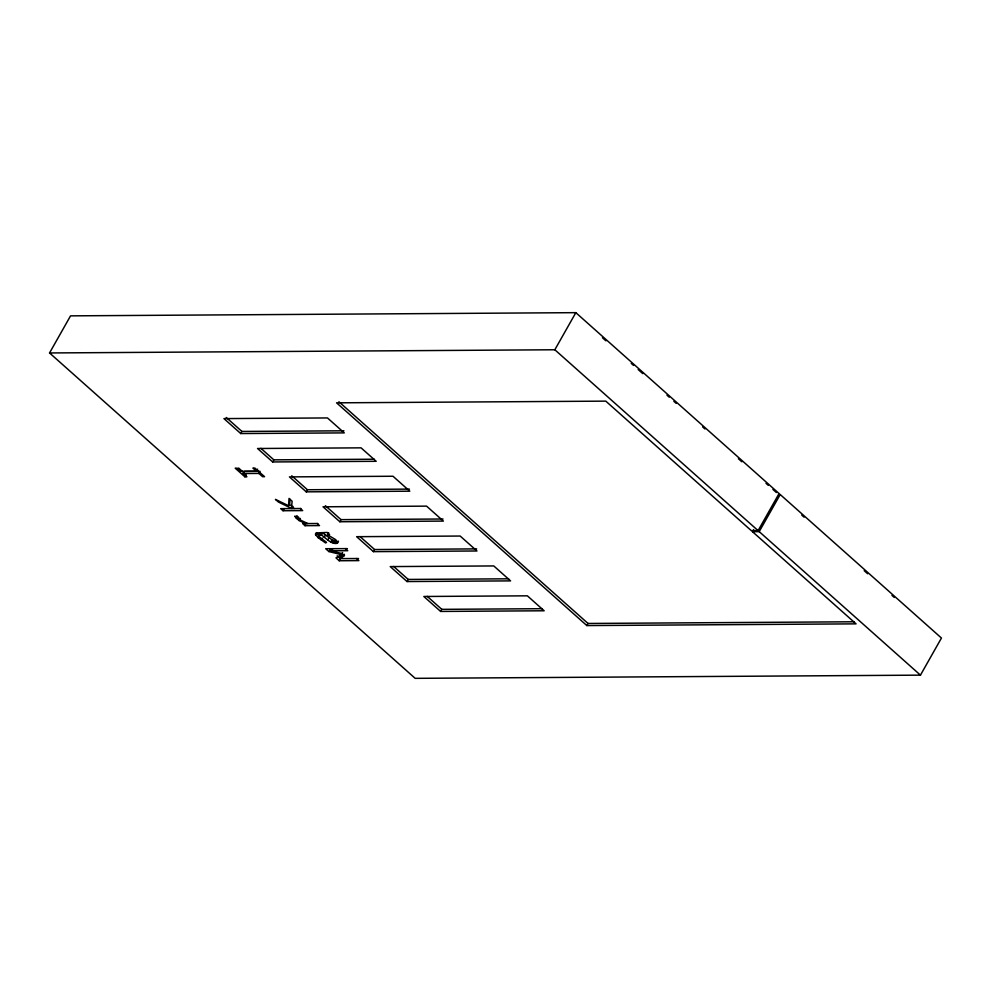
<?xml version="1.0" encoding="UTF-8"?>
<svg xmlns="http://www.w3.org/2000/svg" width="991" height="991" viewBox="0 0 991 991"><rect width="100%" height="100%" fill="white"/><g stroke="black" fill="none" stroke-linecap="round" stroke-linejoin="round"><path stroke-width="1.49" d="M293.125 506.463L291.936 508.556L278.434 502.041L275.436 499.377L288.53 505.707L289.038 498.461L292.122 501.211L291.565 507.181L294.327 508.544M290.016 499.266L289.719 503.601L288.53 505.707M327.501 534.793L329.545 534.521L327.216 532.44L317.987 532.848L315.398 534.075L318.099 537.655L325.593 542.957L326.535 542.399L319.325 536.849L319.313 535.165L321.406 534.942C326.101 538.224 330.944 544.369 337.287 543.279L337.597 542.374L335.664 539.624L327.501 534.793L328.678 532.687M778.641 494.546L780.202 494.534L941.45 638.043L920.453 675.144L415.167 678.34L49.55 352.957L70.547 315.856L575.833 312.661L779.075 493.543L758.09 530.643L751.351 530.68L605.786 401.132L336.568 402.829L586.845 625.569L856.063 623.859L752.479 531.684L753.668 529.578M240.739 433.55L344.273 432.894L327.476 417.942L223.941 418.598L240.739 433.55L241.915 431.444L343.914 430.8M243.216 473.525L244.405 471.431L260.088 471.332L258.899 473.425L243.216 473.525L246.883 476.782L244.888 476.795L235.226 468.21L237.221 468.198L240.751 471.332L256.421 471.233L257.61 469.127M244.888 476.795L246.078 474.701M272.649 461.955L376.196 461.298L361.071 447.845L257.536 448.502L272.649 461.955L273.838 459.849L374.288 459.217M300.83 508.519L280.664 508.631L283.005 510.724L284.194 508.631M306.244 491.846L409.791 491.189L392.993 476.25L289.446 476.894L306.244 491.846L307.433 489.752L409.432 489.108M317.182 523.508L319.511 525.589L304.993 525.688L302.664 523.607L305.6 523.582L299.071 520.535L295.863 517.698L297.052 515.605M297.436 519.259L298.625 517.166M299.071 520.535L300.261 518.429M304.993 525.688L306.182 523.582L317.801 523.508M315.572 534.744L316.761 532.65L319.288 535.561L318.099 537.655M316.079 535.574L317.269 533.468M318.842 535.797L320.489 533.059L321.889 532.848L320.7 534.942M321.406 534.942L322.595 532.836L332.035 539.872L337.163 541.482L335.974 543.588M321.357 540.206L322.546 538.113M324.23 537.283L325.42 535.19M327.761 540.021L328.95 537.915M339.839 521.749L443.373 521.093L426.588 506.141L323.041 506.797L339.839 521.749L341.028 519.643L443.027 518.999M330.845 541.966L332.035 539.872M332.27 542.672L333.459 540.578M333.608 543.179L334.797 541.086M347.395 548.618L325.692 548.717L328.901 551.566L330.09 549.472L332.877 550.154M334.847 543.489L336.036 541.383M358.544 558.528L339.628 558.602L344.484 555.703L342.155 553.622L330.883 550.81L332.072 548.717M337.287 543.279L338.476 541.173M356.487 558.503L358.866 560.621L339.207 560.745L335.999 557.883L341.4 554.663L342.589 552.569M339.628 558.602L340.817 556.508L344.459 554.328M339.207 560.745L340.396 558.639L337.188 555.79M373.434 551.64L476.968 550.984L460.171 536.044L356.636 536.688L373.434 551.64L374.623 549.547L476.621 548.89M407.028 581.544L510.563 580.887L493.766 565.935L390.231 566.592L407.028 581.544L408.218 579.438L508.668 578.806M49.55 352.957L554.836 349.761L575.833 312.661M440.623 611.435L544.158 610.778L527.361 595.826L423.826 596.483L440.623 611.435L441.8 609.341L542.263 608.697M586.845 625.569L588.035 623.463L854.155 621.778M752.479 531.684L759.205 531.634L780.202 494.534M320.489 533.059L320.514 534.756M283.005 510.724L302.664 510.6L300.323 508.507M330.883 550.81L347.73 550.711L345.351 548.593M328.901 551.566L341.4 554.663M307.792 523.57L300.979 520.325L297.758 517.017L294.723 516.187L295.863 517.698M289.075 504.506L291.775 505.806M602.454 337.745L605.91 340.817M631.242 363.363L633.546 365.419M638.154 369.519L642.763 373.619M666.955 395.149L669.259 397.193M673.868 401.293L676.172 403.349M702.656 426.923L704.96 428.967M738.369 458.697L741.825 461.769M766.006 483.298L768.31 485.342M772.918 489.443L776.374 492.527M801.769 515.122L804.085 517.178M864.214 570.692L867.682 573.777M891.962 595.393L894.278 597.449M554.836 349.761L758.09 530.643M759.205 531.634L920.453 675.144M338.91 401.764L588.035 623.463M226.245 417.496L241.915 431.444M260.881 448.316L273.838 459.849M291.75 475.791L307.433 489.752M325.345 505.695L341.028 519.643M360.055 536.589L374.623 549.547M393.65 566.48L408.218 579.438M427.245 596.384L441.8 609.341M256.421 471.233L252.903 468.099L254.885 468.086L264.547 476.671L262.553 476.683L258.899 473.425M316.055 532.947L319.511 536.032M340.272 554.514L342.589 556.57M238.571 468.012L243.935 472.794"/></g></svg>
